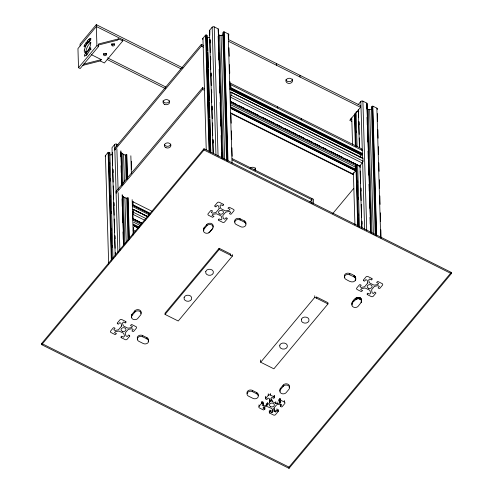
<?xml version="1.0" encoding="UTF-8"?>
<svg xmlns="http://www.w3.org/2000/svg" width="493" height="493" viewBox="0 0 493 493"><rect width="100%" height="100%" fill="white"/><g stroke="black" fill="none" stroke-linecap="round" stroke-linejoin="round"><path stroke-width="0.74" d="M355.65 279.741C356.174 276.616 351.367 276.086 349.784 274.823A3.451 2.693 -1.7 0 0 348.761 274.478L348.539 274.441A3.451 2.693 -1.7 0 0 344.693 276.123A3.451 2.693 -1.7 0 0 346 279.365C348.354 280.69 352.187 283.383 354.874 281.004C358.158 277.393 352.705 274.083 349.747 273.584A3.451 2.693 -1.7 0 0 348.724 273.245L348.502 273.208A3.451 2.693 -1.7 0 0 345.032 274.342A3.451 2.693 -1.7 0 0 344.878 277.257M361.548 301.815L361.375 299.189C358.621 294.678 351.817 299.769 352.181 303.657A3.451 2.693 -1.7 0 0 353.586 307.151A3.451 2.693 -1.7 0 0 358.177 306.233L361.431 302.16L361.375 299.189M263.41 402.085L263.459 403.625L262.159 405.184L263.478 405.844C266.744 406.177 270.608 403.237 270.041 399.792M355.262 280.566L355.601 277.454M361.159 302.64L361.56 299.88M354.849 169.315L355.681 167.275A1.972 0.703 -63.4 0 1 356.451 166.012L357.302 164.989M359.791 157.322L360.894 154.666L230.342 89.43M90.059 38.429A1.578 0.561 -63.4 0 1 90.515 38.762L90.496 39.052A1.578 0.561 -63.4 0 1 89.245 41.178A7.001 2.49 -63.4 0 0 85.4 45.787A1.578 0.561 -63.4 0 1 84.118 46.706L84.081 46.49A1.578 0.561 -63.4 0 1 84.488 45.109L88.697 39.403L90.059 38.429L91.156 38.978M132.851 213.925L133.209 213.247A1.479 0.524 -63.4 0 0 133.424 212.304L133.338 209.279L148.455 216.84M352.181 303.657C353.228 300.299 358.842 296.256 361.412 300.428M87.816 43.199L90.342 40.229L88.697 39.403M132.876 205.55L133.116 201.84A1.479 0.524 -63.4 0 0 132.882 201.434L132.309 201.816L132.58 201.489M132.993 209.377L147.487 216.507M182.891 67.948L96.289 24.65L80.057 44.123L80.112 45.972M82.331 65.501L100.245 60.935L104.368 62.993L122.763 40.931L118.64 38.867L98.489 44.006L98.563 46.478L80.168 68.545L78.516 67.72L96.911 45.652L96.289 24.65M100.245 60.935L101.33 59.635L91.236 54.594M118.64 38.867L117.556 40.167L98.15 45.116M202.851 39.422A1.479 1.152 -1.7 0 1 202.937 38.269L205.587 35.083L206 35.293L209.445 151.48M213.136 153.526L209.482 30.412L212.163 27.195A1.479 1.152 -1.7 0 1 214.227 26.899L218.22 28.896L222.06 158.167M105.243 156.429A1.479 1.152 -1.7 0 1 105.453 155.56L108.103 152.38L108.515 152.583L111.689 259.54M118.073 144.856L116.742 144.19A1.479 1.152 -1.7 0 0 114.684 144.486L111.997 147.703L115.196 255.429M206 35.293L206.271 34.966L207.343 35.502L210.813 152.46M108.515 152.583L108.787 152.257L109.859 152.793L112.989 258.209M109.428 153.317L109.859 152.793M114.851 149.977L114.752 148.22L201.317 44.376L203.381 45.405M114.801 149.946L201.366 46.102L201.317 44.376M218.22 28.896L222.201 158.697M227.698 160.687L223.89 32.187L223.477 31.983L222.768 32.828L226.564 160.558M223.89 32.187L224.155 31.866L228.197 33.888A1.479 1.152 -1.7 0 1 228.623 35.478L228.734 39.323M117.882 252.379L116.04 191.518L202.605 87.674L204.663 88.703M202.605 87.674L202.654 89.406L116.132 193.274L114.684 144.486M230.773 84.691L362.682 150.642L362.509 154.266L361.807 155.11L229.898 89.159L230.86 87.68L230.773 84.691A1.479 0.524 -63.4 0 0 229.966 84.667M133.338 209.279L133.067 209.605L133.055 209.297M230.995 92.129L230.724 92.456L230.712 92.148L362.632 158.407L362.903 158.08L230.995 92.129L231.081 95.155A1.479 0.524 -63.4 0 1 230.508 96.776M41.665 343.455L203.973 148.75L451.298 272.407L451.335 273.64L289.027 468.35L41.702 344.693L41.665 343.455L288.99 467.117L289.027 468.35M41.702 344.693L204.01 149.983L203.973 148.75M131.871 317.147A3.451 2.693 -1.7 0 1 131.958 314.306L134.823 310.867A3.451 2.693 -1.7 0 1 139.507 309.992A3.451 2.693 -1.7 0 1 140.715 313.597M203.88 230.761A3.451 2.693 -1.7 0 1 203.973 227.92L206.838 224.481A3.451 2.693 -1.7 0 1 211.522 223.606A3.451 2.693 -1.7 0 1 212.723 227.211M131.995 315.538L134.86 312.1A3.451 2.693 -1.7 0 1 139.642 311.274A3.451 2.693 -1.7 0 1 140.634 314.984L137.769 318.429A3.451 2.693 -1.7 0 1 134.46 319.661L134.238 319.637A3.451 2.693 -1.7 0 1 131.995 315.538L131.958 314.306M204.003 229.153L206.875 225.714A3.451 2.693 -1.7 0 1 211.651 224.888A3.451 2.693 -1.7 0 1 212.643 228.598L209.778 232.043A3.451 2.693 -1.7 0 1 204.996 232.869A3.451 2.693 -1.7 0 1 204.003 229.153L203.973 227.92M230.699 255.282L230.662 254.049L219.12 248.275L165.019 313.178L165.056 314.417L178.244 321.011L232.351 256.107L232.302 254.567M165.056 314.417L219.157 249.513L219.12 248.275M358.146 104.67L360.833 101.459A1.479 1.152 -1.7 0 1 362.891 101.164L366.884 103.16L370.724 232.425M229.307 39.976L360.537 105.588L360.586 107.32L349.765 120.298L351.829 121.327M366.774 108.867L366.884 103.16M376.387 235.716L372.554 106.451L372.141 106.242L371.439 107.086L375.228 234.816M372.554 106.451L372.825 106.124L376.862 108.146A1.479 1.152 -1.7 0 1 377.453 109.464M309.924 202.087L311.896 199.727L232.203 159.88M231.254 113.63L352.168 174.084A1.479 0.524 -63.4 0 0 353.006 174.041L355.663 170.861L355.897 169.426L230.86 106.907M230.397 101.613L359.557 166.19L362.207 163.004A1.479 0.524 -63.4 0 0 362.99 161.106L362.903 158.08M332.615 213.734L353.764 188.363M316.438 298.148L316.401 296.915L327.944 302.684L327.981 303.922L273.88 368.826L260.686 362.226L314.793 297.328L314.744 295.788M264.858 407.501L264.901 409.036L263.515 410.003L259.478 407.982A1.479 1.152 -1.7 0 1 259.053 406.392L261.703 403.206L261.66 401.672M270.09 401.327L269.461 398.72L268.112 398.042L266.812 399.601L265.598 398.535L268.278 395.318L268.235 393.79M261.703 403.206L262.387 403.089L262.338 401.555M280.264 391.343A3.451 2.693 -1.7 0 1 280.357 388.496L283.222 385.058A3.451 2.693 -1.7 0 1 287.906 384.183A3.451 2.693 -1.7 0 1 289.114 387.794M278.841 399.41L278.884 400.951L280.868 401.937L279.981 403.003L277.134 403.49A1.966 1.534 -1.7 0 1 275.655 403.292L272.346 401.635A1.966 1.534 -1.7 0 1 271.501 400.673L270.91 398.467L271.797 397.407L273.775 398.393L274.478 397.549L274.065 397.346L274.293 395.478M280.394 389.735L283.259 386.296A3.451 2.693 -1.7 0 1 288.035 385.464A3.451 2.693 -1.7 0 1 289.027 389.18L286.162 392.619A3.451 2.693 -1.7 0 1 281.386 393.451A3.451 2.693 -1.7 0 1 280.394 389.735L280.357 388.496M278.144 409.911L278.194 411.452L275.538 414.631A1.479 1.152 -1.7 0 1 273.492 414.989L269.455 412.968L269.72 412.641L269.314 412.438L270.016 411.593L269.967 410.053M278.884 400.951L279.593 400.106L279.543 398.566M279.593 400.106L280.27 399.989L280.227 398.449M270.016 411.593L271.994 412.586L272.882 411.519L272.29 409.313A1.966 1.534 -1.7 0 0 271.446 408.358L266.898 406.454L263.792 407.008L262.923 408.05L264.901 409.036M284.27 400.47L284.313 402.011A1.479 1.152 -1.7 0 1 284.738 403.601L282.088 406.78L281.404 406.898L280.332 406.361L281.632 404.802L280.277 404.131L277.442 404.624A1.966 1.534 -1.7 0 0 276.197 405.295L274.065 407.859A1.972 1.541 -1.7 0 0 273.732 409.011L274.361 411.285L275.679 411.945L276.98 410.386L276.93 408.845M278.003 409.381L277.781 411.248L278.194 411.452M288.99 467.117L451.298 272.407M208.835 232.801L212.643 228.598M91.002 42.823L90.613 42.946A5.916 2.108 -63.4 0 0 87.366 46.841L86.22 49.62L85.979 52.825M83.416 64.207L101.33 59.635M218.214 34.504L219.539 35.169A1.966 1.534 -1.7 0 0 221.018 35.367L223.15 35.003M366.884 108.762L368.209 109.428A1.966 1.534 -1.7 0 0 369.682 109.631L371.821 109.261M209.476 37.369L207.362 37.721L207.75 50.804M358.849 111.51L356.026 111.979L357.105 146.698M109.877 155.012L112.7 154.537M366.619 103.481L367.026 103.69L370.841 232.185M209.482 30.412L209.895 30.621L209.759 35.558M228.678 41.369L360.586 107.32M350.4 118.912L351.774 119.602M201.366 46.102L203.43 47.137M229.911 82.935L361.819 148.886L361.856 150.038M230.86 87.68L362.768 153.631M230.588 88.007L362.497 153.958M230.601 88.315L362.509 154.266M230.57 89.011L231.944 89.695M237.441 92.444L240.874 94.163M244.312 95.876L247.745 97.596M253.242 100.344L254.616 101.028M260.113 103.776L263.545 105.496M266.978 107.215L270.417 108.928M275.914 111.677L277.288 112.367M282.785 115.115L286.217 116.829M289.65 118.548L293.089 120.267M298.585 123.016L299.96 123.7M305.457 126.448L308.889 128.168M312.322 129.887L315.76 131.6M321.257 134.349L322.632 135.039M328.128 137.787L331.561 139.501M337.058 142.249L338.432 142.939M343.929 145.688L347.362 147.401M350.8 149.12L354.233 150.84M359.73 153.588L361.104 154.272M181.011 68.835L96.345 26.505L77.949 48.573L78.516 67.72M231.081 95.155L362.99 161.106M230.299 97.059L362.207 163.004M231.075 101.644L235.882 104.048M239.321 105.767L244.811 108.515M246.186 109.199L251.683 111.948M253.057 112.638L258.554 115.387M261.993 117.1L267.483 119.848M268.858 120.538L274.354 123.287M275.729 123.971L281.226 126.719M284.664 128.439L290.155 131.187M291.529 131.871L297.026 134.62M298.401 135.31L303.898 138.058M307.336 139.772L312.827 142.52M314.201 143.21L319.698 145.959M323.137 147.672L326.569 149.391M330.002 151.111L335.499 153.859M336.873 154.543L342.37 157.292M345.809 159.011L351.299 161.759M352.674 162.444L358.171 165.192M230.804 101.971L359.557 166.19M230.724 103.154L356.451 166.012M202.654 89.406L204.028 90.09M230.644 104.762L355.681 167.275M230.884 107.714L355.921 170.227M231.303 108.38L355.65 170.553M231.309 108.688L355.663 170.861M96.911 45.652L98.563 46.478M87.249 40.919L88.894 41.739M230.718 112.897L353.006 174.041M85.813 42.866L87.458 43.686M84.488 45.109L85.585 45.664M89.467 48.776A1.578 0.561 -63.4 0 1 90.755 47.852L90.792 48.074A1.578 0.561 -63.4 0 1 90.385 49.448L87.625 53.645L84.814 56.134A1.578 0.561 -63.4 0 1 84.352 55.795L84.377 55.506A1.578 0.561 -63.4 0 1 85.628 53.38A7.001 2.49 -63.4 0 0 89.467 48.776L91.119 49.596M107.548 57.866L165.968 87.076M107.178 59.505L165.463 88.648M85.283 51.617L86.589 52.27M85.628 53.38L87.279 54.205A1.578 0.561 -63.4 0 0 86.238 55.617M232.166 158.641L313.505 199.314L313.64 203.923M204.01 149.983L451.335 273.64M121.013 153.058L125.814 155.455M234.945 222.084A3.451 2.693 -1.7 0 1 235.241 219.551L235.371 219.41A3.451 2.693 -1.7 0 1 240.017 218.726L244.386 220.907A3.451 2.693 -1.7 0 1 245.773 223.988M240.054 219.958L244.423 222.146A3.451 2.693 -1.7 0 1 245.415 225.856A3.451 2.693 -1.7 0 1 240.639 226.688L236.27 224.5A3.451 2.693 -1.7 0 1 235.278 220.79L235.407 220.642A3.451 2.693 -1.7 0 1 240.054 219.958L240.017 218.726M122.301 196.356L127.779 199.098M133.116 201.84L152.349 211.46M133.202 204.835L150.383 213.42M132.937 205.156L150.112 213.746M132.944 205.464L150.118 214.054M219.157 249.513L232.351 256.107M314.793 297.328L327.981 303.922M132.925 206.653L149.416 214.899M135.815 210.979L141.312 213.728M142.687 214.412L147.493 216.815M133.424 212.304L146.483 218.83M132.642 214.209L145.01 220.389M133.418 218.793L141.664 222.916M132.74 218.763L142.36 223.569M133.147 219.12L142.076 223.588M133.067 220.303L141.312 224.426M133.677 222.251L140.548 225.689M133.246 224.087L139.427 227.174M133.27 224.888L138.761 227.637M133.646 225.529L138.453 227.932M133.652 225.837L138.465 228.241M133.061 230.052L135.809 231.427M268.278 395.318A1.479 1.152 -1.7 0 1 270.343 395.022L274.336 397.019M280.27 399.989L284.313 402.011M137.763 339.221A3.451 2.693 -1.7 0 1 137.738 336.528L137.855 336.38A3.451 2.693 -1.7 0 1 142.631 335.548L147 337.736A3.451 2.693 -1.7 0 1 148.11 341.298M247.209 393.605A3.451 2.693 -1.7 0 1 247.03 392.921L247.018 392.748A3.451 2.693 -1.7 0 1 248.817 390.339A3.451 2.693 -1.7 0 1 252.361 390.413L256.73 392.594A3.451 2.693 -1.7 0 1 258.116 395.676M142.668 336.787L147.037 338.968A3.451 2.693 -1.7 0 1 148.029 342.684A3.451 2.693 -1.7 0 1 143.253 343.51L138.884 341.329A3.451 2.693 -1.7 0 1 137.775 337.767L137.892 337.613A3.451 2.693 -1.7 0 1 142.668 336.787L142.631 335.548M252.398 391.645L256.767 393.833A3.451 2.693 -1.7 0 1 257.876 397.395L257.759 397.549A3.451 2.693 -1.7 0 1 252.983 398.375L248.614 396.193A3.451 2.693 -1.7 0 1 247.067 394.16L247.055 393.981A3.451 2.693 -1.7 0 1 248.854 391.578A3.451 2.693 -1.7 0 1 252.398 391.645L252.361 390.413M262.387 403.089L263.459 403.625M276.98 410.386L278.052 410.922M377.404 113.581L377.632 121.278M377.885 129.745L378.131 138.206M378.384 146.667L378.612 154.364M378.864 162.832L379.117 171.293M379.363 179.754L379.616 188.221M379.844 195.912L380.097 204.379M380.349 212.84L380.602 221.308M380.849 229.769L381.101 238.236M376.862 108.146L380.701 237.41M372.825 106.124L376.658 235.395M372.141 106.242L375.974 235.512M369.682 109.631L373.386 234.28M368.209 109.428L371.882 233.306M367.026 117.334L367.254 125.025M367.531 134.262L367.76 141.953M368.031 151.191L368.259 158.882M368.511 167.349L368.739 175.04M369.017 184.271L369.22 191.198M369.491 200.435L369.725 208.126M369.996 217.358L370.2 224.284M362.891 101.164L366.73 230.428M360.833 101.459L362.293 150.704M362.386 153.779L362.497 157.624M362.614 161.476L364.623 229.183M361.788 154.617L361.807 155.11M359.064 121.808L359.157 124.883M359.545 137.966L359.631 141.041M360.525 171.053L360.636 174.898M361.024 187.981L361.116 191.056M361.529 204.909L361.622 207.984M362.01 221.067L362.102 224.142M358.429 109.822L358.657 117.513M358.768 121.364L359.157 134.441M359.274 138.293L359.545 147.524M360.093 165.993L360.143 167.528M360.254 171.379L360.617 183.686M360.759 188.301L361.123 200.614M361.233 204.466L361.622 217.542M361.739 221.388L361.942 228.314M358.288 109.292L359.428 147.764M359.952 165.457L361.8 227.784M357.653 165.161L359.452 227.396M361.461 300.755L361.498 301.987M361.394 300.921L361.357 302.326M355.687 114.129L355.755 116.44M356.192 131.058L356.236 132.599M357.678 181.073L357.721 182.613M358.152 197.231L358.226 199.542M358.657 214.159L358.701 215.7M361.227 301.248L361.264 302.486M360.975 298.567L361.012 299.806M360.839 298.431L360.876 299.664M360.697 298.296L360.734 299.528M355.071 113.846L356.032 146.162M356.605 165.395L358.405 226.182M360.537 298.173L360.574 299.405M360.371 298.049L360.408 299.288M354.8 114.166L355.761 146.489M356.334 165.722L358.115 225.739M360.198 297.945L360.235 299.177M360.013 297.846L360.05 299.078M354.387 113.963L355.348 146.279M355.921 165.519L357.727 226.305M359.822 297.754L359.859 298.992M359.619 297.673L359.656 298.912M359.415 297.606L359.452 298.844M359.2 297.55L359.237 298.783M358.984 297.501L359.021 298.74M358.762 297.464L358.799 298.703M358.54 297.439L358.577 298.678M358.319 297.427L358.356 298.666M358.091 297.427L358.128 298.659M357.863 297.433L357.9 298.672M357.641 297.458L357.678 298.69M357.419 297.489L357.456 298.727M357.197 297.532L357.234 298.77M351.762 117.913L352.563 144.843M353.382 172.544L354.935 224.863M356.981 297.587L357.018 298.826M356.772 297.655L356.809 298.887M356.568 297.729L356.605 298.968M356.371 297.815L356.408 299.054M355.484 277.121L355.589 278.52M355.564 278.681L355.601 279.913M356.18 297.914L356.217 299.146M355.404 276.955L355.441 278.194M355.502 278.847L355.459 280.252M355.995 298.019L356.032 299.257M355.305 276.795L355.342 278.034M355.33 279.174L355.367 280.412M355.2 276.641L355.237 277.879M355.077 276.499L355.114 277.732M354.948 276.357L354.985 277.59M354.8 276.222L354.837 277.454M354.646 276.098L354.683 277.331M355.367 298.53L355.398 299.762M355.231 298.672L355.268 299.91M354.479 275.981L354.516 277.214M354.301 275.87L354.338 277.103M354.116 275.772L354.153 277.004M353.801 300.391L353.838 301.63M352.366 302.11L352.403 303.349M352.248 302.264L352.285 303.503M349.747 273.584L349.784 274.823M311.859 198.488L312.007 203.566M299.978 75.312L300.027 77.044M301.26 118.61L301.297 119.762M276.357 63.505L276.407 65.23M277.645 106.802L277.676 107.955M283.222 385.058L283.259 386.296M280.72 404.303L280.764 405.844M280.289 404.821L280.332 406.361M279.956 398.775L280.006 400.31M279.956 401.438L279.999 402.978M279.932 401.462L279.981 403.003M277.091 401.955L277.134 403.49M275.612 401.752L275.655 403.292M275.636 410.404L275.679 411.945M274.435 396.015L274.478 397.549M274.022 395.805L274.065 397.346M274.268 408.204L274.361 411.285M272.832 409.979L272.857 411.544M272.302 400.094L272.346 401.635M271.926 410.275L271.994 412.586M271.452 399.133L271.501 400.673M270.3 393.488L270.343 395.022M270.626 410.386L270.675 411.926M269.948 400.187L269.991 401.727M269.671 399.811L269.739 402.115M269.406 411.427L269.455 412.968M269.264 410.897L269.314 412.438M267.52 402.387L267.588 404.691M267.212 403.459L267.255 405M266.787 403.693L266.83 405.228M266.251 403.835L266.294 405.369M265.696 397.531L265.739 399.065M265.53 396.243L265.598 398.535M264.199 407.169L264.242 408.709M263.435 404.303L263.478 405.844M262.066 401.875L262.116 403.416M260.618 359.921L260.686 362.226M259.004 404.858L259.053 406.392M256.73 392.594L256.767 393.833M244.386 220.907L244.423 222.146M228.986 47.79L229.239 56.251M229.491 64.719L229.738 73.18M229.991 81.641L230.219 89.338M230.471 97.805L230.724 106.266M230.977 114.727L231.223 123.195M231.451 130.892L231.704 139.353M231.956 147.814L232.209 156.281M228.197 33.888L232.037 163.152M224.155 31.866L227.994 161.131M223.477 31.983L227.31 161.254M221.018 35.367L224.697 159.251M219.539 35.169L223.218 159.048M218.159 36.149L218.387 43.84M218.633 52.307L218.867 59.998M219.138 69.236L219.367 76.926M219.644 86.164L219.847 93.085M220.118 102.322L220.346 110.013M220.624 119.251L220.827 126.171M221.104 135.409L221.332 143.099M221.603 152.337L221.764 157.723M214.227 26.899L218.066 156.17M212.163 27.195L215.959 154.925M210.166 39.853L210.258 42.928M210.671 56.781L210.764 59.856M211.152 72.939L211.244 76.014M211.651 89.868L211.744 92.943M212.132 106.026L212.249 109.871M212.637 122.954L212.729 126.029M213.136 139.883L213.229 142.958M209.876 39.409L210.264 52.486M210.375 56.338L210.764 69.414M210.881 73.266L211.244 85.572M211.38 90.194L211.75 102.501M211.861 106.352L212.23 118.659M212.366 123.281L212.729 135.587M212.847 139.439L213.235 152.516M207.793 52.338L208.256 67.732M208.299 69.266L209.235 100.818M209.279 102.353L209.735 117.741M209.784 119.281L210.721 150.827M207.294 49.103L207.343 50.643M207.799 66.031L207.843 67.572M208.305 82.96L208.348 84.5M208.779 99.118L208.829 100.658M209.285 116.046L209.328 117.587M209.765 132.204L209.833 134.515M210.264 149.132L210.314 150.673M206.271 34.966L209.741 151.924M205.587 35.083L209.038 151.271M202.937 38.269L206.247 149.835M206.838 224.481L206.875 225.714M148.627 215.139L148.664 216.378M147 337.736L147.037 338.968M131.391 161.229L131.643 169.697M132.876 211.244L133.104 218.941M133.356 227.402L133.511 232.788M130.848 155.794L131.378 173.493M132.155 199.653L133.178 234.274M133.067 233.811L133.104 235.044M134.823 310.867L134.86 312.1M126.83 154.543L127.539 178.398M128.112 197.631L129.345 239.179M126.565 154.87L127.268 178.719M127.841 197.958L129.055 238.735M122.726 39.693L122.763 40.931M126.153 154.66L126.88 179.286M127.428 197.748L128.685 240.073M125.425 154.734L126.153 179.36M126.701 197.822L127.958 240.146M123.583 154.198L124.402 181.899M124.858 197.286L126.208 242.685M122.079 153.224L122.997 184.006M123.361 196.319L124.778 244.023M121.038 152.103L121.999 184.425M122.319 195.197L123.78 244.442M120.877 150.803L121.9 185.43M122.178 194.661L123.681 245.446M120.625 151.899L120.767 156.515M121.038 165.747L121.241 172.673M121.518 181.905L121.611 184.986M122.017 198.833L122.246 206.53M122.498 214.991L122.726 222.688M123.003 231.92L123.232 239.616M116.742 144.19L116.81 146.501M116.884 148.812L118.092 189.589M118.184 192.671L119.898 250.376M112.546 152.528L112.638 155.603M113.051 169.456L113.143 172.532M113.55 186.385L113.643 189.46M114.031 202.543L114.123 205.618M114.536 219.471L114.629 222.546M115.017 235.629L115.103 238.704M115.516 252.558L115.608 255.633M112.275 152.848L112.644 165.161M112.755 169.013L113.143 182.09M113.261 185.935L113.649 199.018M113.76 202.863L114.129 215.176M114.24 219.021L114.629 232.104M114.746 235.95L115.109 248.262M115.245 252.878L115.337 255.959M109.699 162.548L109.742 164.089M110.179 178.706L110.247 181.011M110.678 195.635L110.728 197.175M111.159 211.793L111.208 213.333M111.664 228.721L111.708 230.262M112.164 245.65L112.213 247.184M108.787 152.257L111.96 259.213M108.103 152.38L111.326 260.871M105.453 155.56L108.67 264.051M352.279 304.957A3.451 2.693 -1.7 0 1 352.144 302.425M170.812 144.159A3.303 2.576 -1.7 0 1 167.805 146.285A3.303 2.576 -1.7 0 1 164.446 144.603M250.161 168.329A2.958 2.305 -1.7 0 1 254.259 167.614A2.958 2.305 -1.7 0 1 255.109 170.8M255.534 167.934A2.958 2.305 -1.7 0 1 254.086 169.802M362.084 150.408A1.479 0.524 -63.4 0 1 362.682 150.642M169.524 100.862A3.303 2.576 -1.7 0 1 166.196 102.994A3.303 2.576 -1.7 0 1 163.01 100.812M292.472 79.046A3.303 2.576 -1.7 0 1 291.807 80.624L291.671 80.753A3.303 2.576 -1.7 0 1 288.343 81.604A3.303 2.576 -1.7 0 1 285.934 79.663M114.53 43.643A1.479 1.152 -1.7 0 1 113.156 44.74A1.479 1.152 -1.7 0 1 111.603 43.84M106.414 53.355A1.479 1.152 -1.7 0 1 104.146 54.31L103.85 54.125A1.479 1.152 -1.7 0 1 103.493 53.601M84.272 50.083L84.328 51.999L85.215 52.652L85.905 52.437A5.916 2.108 -63.4 0 0 89.153 48.542L90.299 45.763L90.681 43.384L90.194 42.053L88.962 42.121A5.916 2.108 -63.4 0 0 85.714 46.015L84.272 50.083M121.697 325.935L118.437 329.835L115.085 330.446L113.766 329.786L115.066 328.227L113.994 327.691L113.31 327.814L110.66 330.994A1.479 1.152 -1.7 0 0 111.085 332.584L115.122 334.605L116.508 333.644L114.53 332.652L115.399 331.616L118.967 331.062L123.053 332.96A1.966 1.534 -1.7 0 1 123.897 333.921L124.489 336.121L123.601 337.187L121.623 336.195L120.921 337.039L121.327 337.249L121.062 337.569L125.099 339.591A1.479 1.152 -1.7 0 0 127.145 339.233L129.801 336.053L129.388 335.85L129.659 335.523L128.587 334.987L127.286 336.546L125.968 335.887L125.339 333.613A1.972 1.541 -1.7 0 1 125.672 332.461L127.804 329.897A1.966 1.534 -1.7 0 1 129.049 329.225L131.884 328.732L133.239 329.41L131.939 330.963L133.011 331.499L133.695 331.382L136.345 328.202A1.479 1.152 -1.7 0 0 135.92 326.612L131.877 324.591L131.2 324.708L130.497 325.553L132.475 326.545L131.588 327.605L128.741 328.091A1.966 1.534 -1.7 0 1 127.268 327.894L123.953 326.237A1.966 1.534 -1.7 0 1 123.108 325.275L122.517 323.075L123.404 322.009L125.382 322.995L126.085 322.151L125.672 321.947L125.943 321.621L121.95 319.63A1.479 1.152 -1.7 0 0 119.885 319.92L117.205 323.137L117.617 323.346L117.346 323.667L118.419 324.203L119.719 322.65L121.068 323.322L121.697 325.935M184.136 297.322C182.909 301.568 190.156 302.764 191.629 299.159C192.855 294.913 185.608 293.717 184.136 297.322M219.182 208.644L215.922 212.545L212.569 213.155L211.25 212.495L212.551 210.936L211.479 210.4L210.794 210.523L208.145 213.703A1.479 1.152 -1.7 0 0 208.57 215.293L212.606 217.314L213.993 216.353L212.015 215.361L212.884 214.326L216.452 213.771L220.537 215.669A1.966 1.534 -1.7 0 1 221.382 216.63L221.973 218.83L221.086 219.896L219.108 218.904L218.399 219.749L218.812 219.958L218.541 220.279L222.583 222.3A1.479 1.152 -1.7 0 0 224.629 221.942L227.285 218.763L226.872 218.559L227.144 218.233L226.071 217.696L224.771 219.256L223.452 218.596L222.824 216.322A1.972 1.541 -1.7 0 1 223.156 215.17L225.289 212.606A1.966 1.534 -1.7 0 1 226.534 211.935L229.368 211.442L230.724 212.119L229.424 213.672L230.496 214.209L231.18 214.091L233.83 210.912A1.479 1.152 -1.7 0 0 233.405 209.322L229.362 207.3L228.684 207.417L227.976 208.262L229.954 209.254L229.072 210.314L226.225 210.801A1.966 1.534 -1.7 0 1 224.746 210.603L221.437 208.946A1.966 1.534 -1.7 0 1 220.587 207.984L220.001 205.778L220.889 204.718L222.867 205.704L223.569 204.86L223.156 204.657L223.428 204.33L219.434 202.34A1.479 1.152 -1.7 0 0 217.37 202.629L214.689 205.846L215.102 206.056L214.831 206.376L215.903 206.912L217.203 205.359L218.553 206.031L219.182 208.644M205.778 271.36C204.552 275.605 211.793 276.801 213.266 273.202C214.492 268.95 207.251 267.754 205.778 271.36M279.771 345.137C278.545 349.383 285.786 350.578 287.259 346.973C288.485 342.727 281.244 341.532 279.771 345.137M301.408 319.174C300.182 323.42 307.429 324.616 308.901 321.017C310.128 316.765 302.881 315.569 301.408 319.174M367.846 282.902L364.586 286.803L361.233 287.413L359.915 286.753L361.215 285.2L360.143 284.664L359.459 284.781L356.809 287.961A1.479 1.152 -1.7 0 0 357.234 289.551L361.27 291.573L362.657 290.611L360.679 289.619L361.548 288.584L365.116 288.029L369.202 289.927A1.966 1.534 -1.7 0 1 370.046 290.888L370.637 293.089L369.75 294.155L367.772 293.169L367.069 294.007L367.482 294.216L367.211 294.543L371.247 296.558A1.479 1.152 -1.7 0 0 373.3 296.207L375.949 293.027L374.735 291.961L373.435 293.514L372.116 292.854L371.58 289.785L373.953 286.864A1.966 1.534 -1.7 0 1 375.204 286.193L378.039 285.7L379.388 286.378L378.088 287.937L379.16 288.473L379.844 288.35L382.494 285.17A1.479 1.152 -1.7 0 0 382.069 283.58L378.032 281.558L377.348 281.676L376.646 282.52L378.624 283.512L377.737 284.578L374.89 285.065A1.966 1.534 -1.7 0 1 373.417 284.862L370.101 283.204A1.966 1.534 -1.7 0 1 369.257 282.243L368.665 280.042L369.553 278.976L371.531 279.969L372.233 279.124L371.821 278.915L372.092 278.594L368.098 276.598A1.479 1.152 -1.7 0 0 366.04 276.893L363.353 280.11L363.766 280.314L363.495 280.64L364.567 281.176L365.868 279.617L367.217 280.295L367.846 282.902M286.347 79.595L286.248 79.749A3.303 2.576 -1.7 0 0 287.407 83.009A3.303 2.576 -1.7 0 0 291.72 82.485L291.856 82.356A3.303 2.576 -1.7 0 0 291.036 78.658A3.303 2.576 -1.7 0 0 286.347 79.595M106.057 53.768L105.761 53.577A1.479 1.152 -1.7 0 0 103.838 53.842A1.479 1.152 -1.7 0 0 103.887 55.358L104.183 55.549A1.479 1.152 -1.7 0 0 106.112 55.284A1.479 1.152 -1.7 0 0 106.057 53.768M122.239 331.265A2.465 1.923 -1.7 0 0 125.968 329.595A2.465 1.923 -1.7 0 0 122.295 327.937A2.465 1.923 -1.7 0 0 122.239 331.265M219.724 213.974A2.465 1.923 -1.7 0 0 223.452 212.304A2.465 1.923 -1.7 0 0 219.779 210.647A2.465 1.923 -1.7 0 0 219.724 213.974M368.394 288.232A2.465 1.923 -1.7 0 0 372.116 286.562A2.465 1.923 -1.7 0 0 368.444 284.905A2.465 1.923 -1.7 0 0 368.394 288.232M270.632 406.663A2.465 1.923 -1.7 0 0 274.361 404.987A2.465 1.923 -1.7 0 0 270.688 403.329A2.465 1.923 -1.7 0 0 270.632 406.663M165.987 147.709A3.303 2.576 -1.7 0 0 170.917 145.386A3.303 2.576 -1.7 0 0 165.938 143.247A3.303 2.576 -1.7 0 0 165.987 147.709M164.705 104.411A3.303 2.576 -1.7 0 0 169.635 102.088A3.303 2.576 -1.7 0 0 164.656 99.95A3.303 2.576 -1.7 0 0 164.705 104.411M112.268 45.8A1.479 1.152 -1.7 0 0 114.567 44.881A1.479 1.152 -1.7 0 0 112.429 43.803A1.479 1.152 -1.7 0 0 112.268 45.8"/></g></svg>
